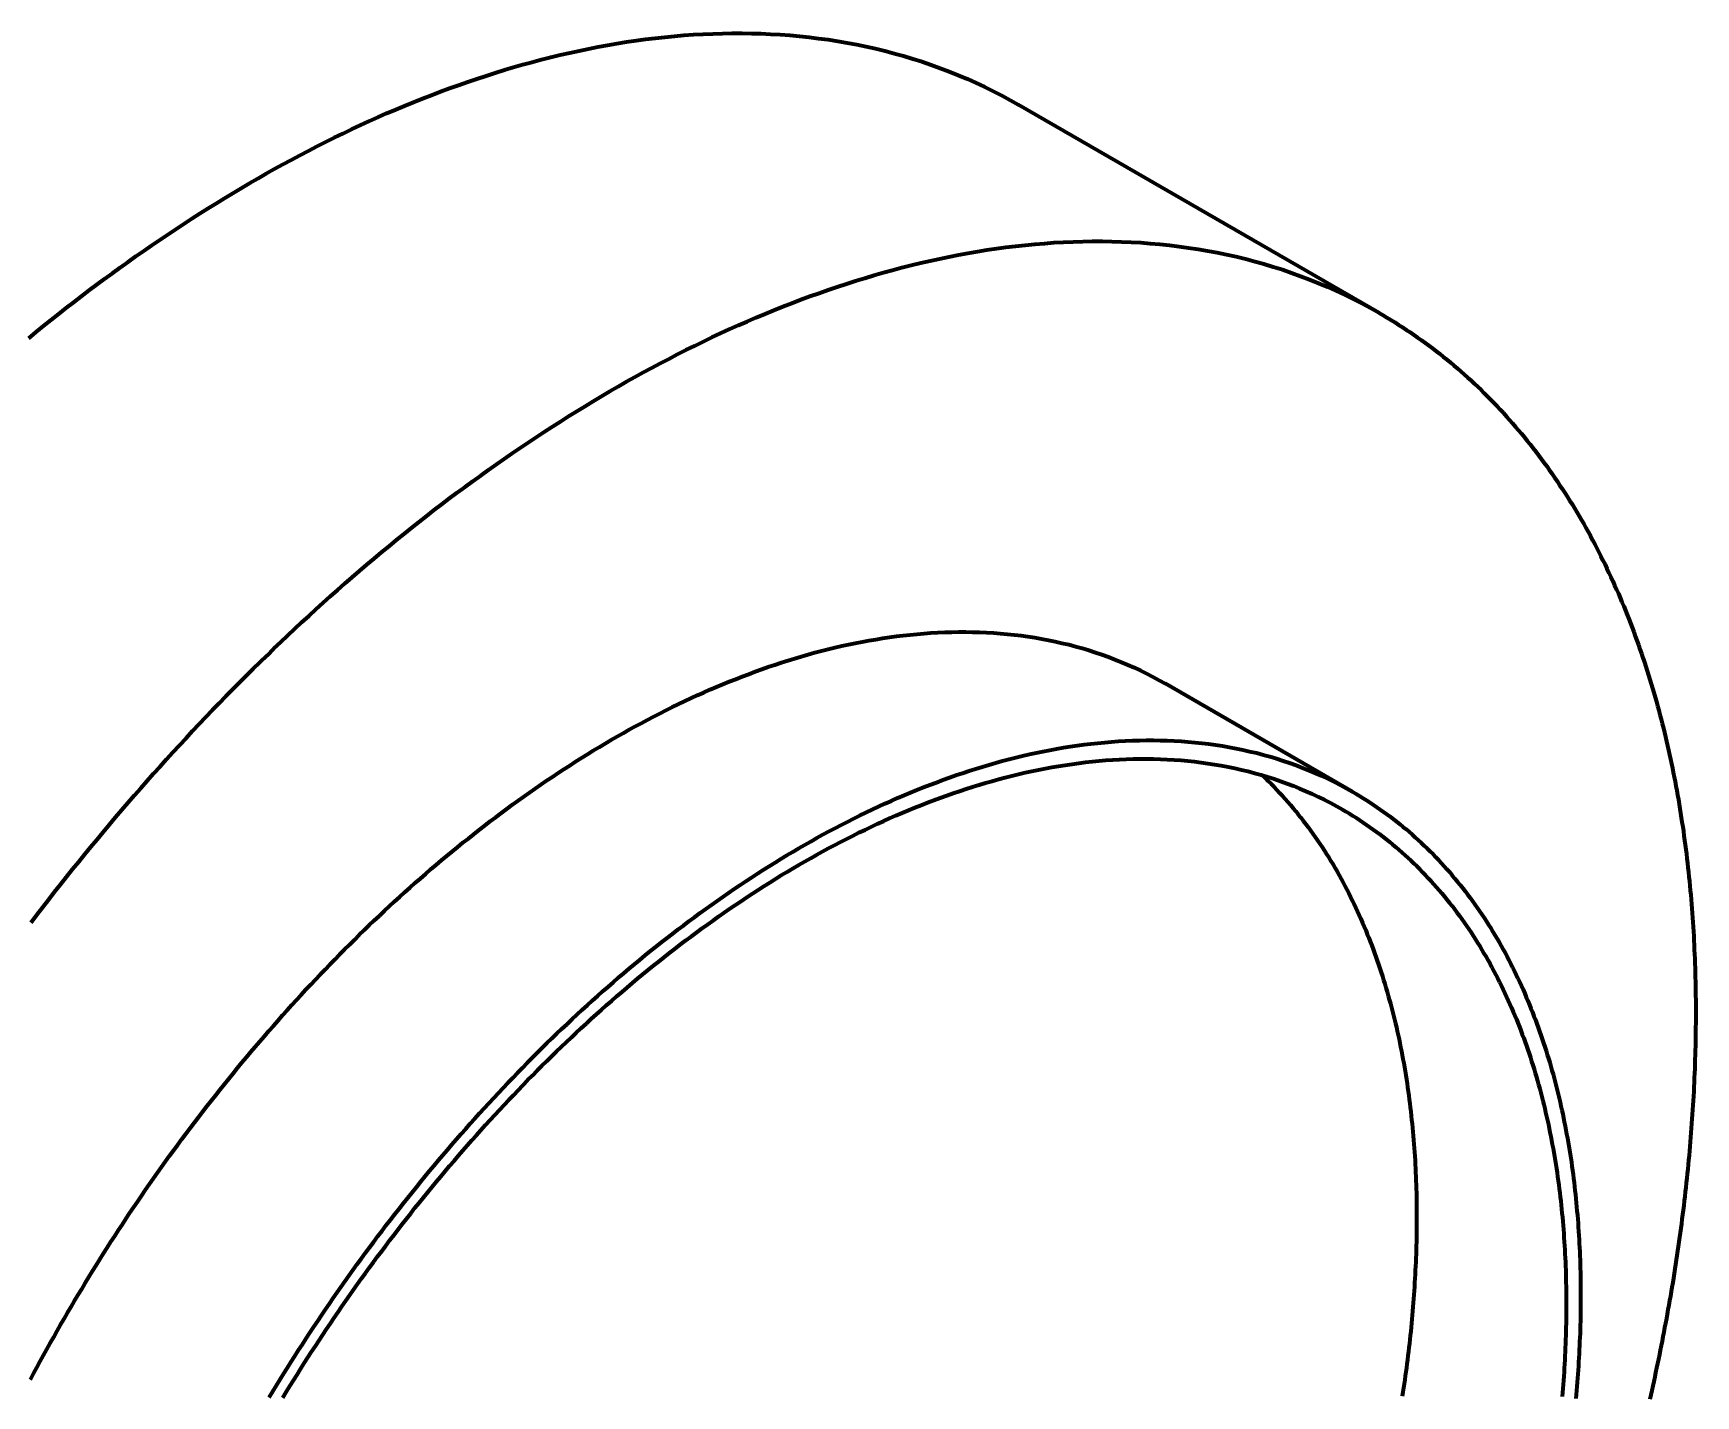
# Model space of a CAD drawing. Header units: millimetres. Extents: x 0 to 841, y 0 to 594.
# Drawn here: x 355.17 to 387.79, y 222.4 to 249.14 of the extents above; entities that cross this region are included whole.
import ezdxf

# ---------------------------------------------------------------- set-up
doc = ezdxf.new("R2010")
doc.units = ezdxf.units.MM
doc.layers.add('01-VISIBLE', color=7, linetype='CONTINUOUS', lineweight=70)

msp = doc.modelspace()

# ---------------------------------------------------------------- linework, layer by layer
at = {"layer": '01-VISIBLE'}
for p, q in [((381.574, 243.653), (374.503, 247.736)), ((381.055, 234.253), (377.374, 236.379))]:
    msp.add_line(p, q, dxfattribs=at)
for points in [[(355.08, 243.158), (355.226, 243.278), (355.373, 243.397), (355.521, 243.516), (355.669, 243.633), (355.818, 243.75), (355.967, 243.866), (356.117, 243.981), (356.268, 244.096), (356.419, 244.209), (356.571, 244.322), (356.723, 244.434), (356.877, 244.545), (357.03, 244.656), (357.185, 244.765), (357.34, 244.873), (357.495, 244.981), (357.651, 245.088), (357.808, 245.193), (357.966, 245.298), (358.124, 245.402), (358.283, 245.505), (358.442, 245.607), (358.602, 245.708), (358.763, 245.808), (358.924, 245.907), (359.086, 246.004), (359.248, 246.101), (359.412, 246.197), (359.575, 246.292), (359.74, 246.385), (359.905, 246.478), (360.071, 246.569), (360.237, 246.659), (360.404, 246.748), (360.571, 246.836), (360.74, 246.922), (360.909, 247.008), (361.078, 247.092), (361.248, 247.174), (361.419, 247.256), (361.59, 247.336), (361.762, 247.415), (361.935, 247.492), (362.108, 247.569), (362.282, 247.643), (362.456, 247.716), (362.631, 247.788), (362.807, 247.859), (362.983, 247.927), (363.16, 247.995), (363.337, 248.06), (363.515, 248.124), (363.694, 248.187), (363.873, 248.248), (364.053, 248.307), (364.233, 248.364), (364.414, 248.42), (364.595, 248.474), (364.777, 248.526), (364.959, 248.576), (365.142, 248.624), (365.326, 248.671), (365.509, 248.715), (365.694, 248.758), (365.879, 248.798), (366.064, 248.837), (366.249, 248.873), (366.436, 248.907), (366.622, 248.939), (366.809, 248.969), (366.996, 248.997), (367.183, 249.022), (367.371, 249.045), (367.559, 249.066), (367.748, 249.084), (367.936, 249.1), (368.125, 249.113), (368.314, 249.124), (368.503, 249.132), (368.692, 249.138), (368.881, 249.141), (369.07, 249.141), (369.259, 249.138), (369.448, 249.133), (369.637, 249.125), (369.826, 249.114), (370.015, 249.1), (370.203, 249.083), (370.391, 249.063), (370.579, 249.04), (370.767, 249.015), (370.954, 248.986), (371.14, 248.954), (371.326, 248.919), (371.511, 248.88), (371.696, 248.839), (371.88, 248.794), (372.063, 248.746), (372.245, 248.695), (372.426, 248.641), (372.606, 248.583), (372.785, 248.522), (372.963, 248.458), (373.14, 248.391), (373.315, 248.32), (373.49, 248.246), (373.662, 248.169), (373.834, 248.089), (374.003, 248.005), (374.171, 247.919), (374.338, 247.829), (374.503, 247.736)], [(355.128, 231.688), (355.243, 231.839), (355.358, 231.989), (355.474, 232.138), (355.59, 232.287), (355.707, 232.436), (355.825, 232.584), (355.943, 232.732), (356.062, 232.879), (356.181, 233.026), (356.301, 233.173), (356.421, 233.318), (356.542, 233.464), (356.664, 233.609), (356.786, 233.753), (356.909, 233.897), (357.032, 234.041), (357.156, 234.184), (357.28, 234.326), (357.405, 234.468), (357.531, 234.61), (357.657, 234.751), (357.784, 234.891), (357.911, 235.031), (358.039, 235.17), (358.168, 235.309), (358.297, 235.447), (358.427, 235.585), (358.557, 235.722), (358.688, 235.859), (358.819, 235.995), (358.951, 236.13), (359.084, 236.265), (359.217, 236.4), (359.351, 236.533), (359.485, 236.667), (359.62, 236.799), (359.756, 236.931), (359.892, 237.063), (360.028, 237.193), (360.166, 237.323), (360.304, 237.453), (360.442, 237.582), (360.581, 237.71), (360.721, 237.838), (360.861, 237.964), (361.002, 238.091), (361.144, 238.216), (361.286, 238.341), (361.428, 238.465), (361.572, 238.589), (361.716, 238.712), (361.86, 238.834), (362.005, 238.955), (362.151, 239.076), (362.297, 239.196), (362.444, 239.315), (362.592, 239.433), (362.74, 239.551), (362.889, 239.668), (363.038, 239.784), (363.188, 239.899), (363.339, 240.013), (363.49, 240.127), (363.642, 240.24), (363.795, 240.352), (363.948, 240.463), (364.101, 240.573), (364.256, 240.682), (364.411, 240.791), (364.566, 240.898), (364.723, 241.005), (364.879, 241.111), (365.037, 241.216), (365.195, 241.32), (365.354, 241.422), (365.513, 241.524), (365.673, 241.625), (365.834, 241.725), (365.995, 241.824), (366.157, 241.922), (366.319, 242.019), (366.483, 242.115), (366.646, 242.209), (366.811, 242.303), (366.976, 242.395), (367.142, 242.486), (367.308, 242.577), (367.475, 242.666), (367.643, 242.753), (367.811, 242.84), (367.98, 242.925), (368.149, 243.009), (368.319, 243.092), (368.49, 243.174), (368.661, 243.254), (368.833, 243.333), (369.006, 243.41), (369.179, 243.486), (369.353, 243.561), (369.527, 243.634), (369.702, 243.706), (369.878, 243.776), (370.054, 243.845), (370.231, 243.912), (370.408, 243.978), (370.586, 244.042), (370.765, 244.104), (370.944, 244.165), (371.124, 244.224), (371.304, 244.282), (371.485, 244.337), (371.666, 244.391), (371.848, 244.443), (372.03, 244.494), (372.213, 244.542), (372.397, 244.588), (372.581, 244.633), (372.765, 244.675), (372.95, 244.716), (373.135, 244.754), (373.321, 244.791), (373.507, 244.825), (373.693, 244.857), (373.88, 244.887), (374.067, 244.914), (374.254, 244.94), (374.442, 244.963), (374.63, 244.983), (374.819, 245.002), (375.007, 245.017), (375.196, 245.031), (375.385, 245.041), (375.574, 245.05), (375.763, 245.055), (375.952, 245.058), (376.141, 245.058), (376.33, 245.056), (376.519, 245.05), (376.708, 245.042), (376.897, 245.031), (377.086, 245.017), (377.274, 245.001), (377.462, 244.981), (377.65, 244.958), (377.838, 244.932), (378.025, 244.903), (378.211, 244.871), (378.397, 244.836), (378.582, 244.798), (378.767, 244.756), (378.951, 244.712), (379.134, 244.664), (379.316, 244.613), (379.497, 244.558), (379.677, 244.501), (379.856, 244.44), (380.034, 244.376), (380.211, 244.308), (380.387, 244.238), (380.561, 244.164), (380.733, 244.087), (380.905, 244.006), (381.074, 243.923), (381.243, 243.836), (381.409, 243.746), (381.574, 243.653)], [(381.574, 243.653), (381.651, 243.608), (381.728, 243.562), (381.805, 243.515), (381.882, 243.468), (381.957, 243.42), (382.033, 243.371), (382.108, 243.322), (382.183, 243.272), (382.257, 243.221), (382.33, 243.17), (382.404, 243.118), (382.476, 243.065), (382.549, 243.012), (382.621, 242.958), (382.692, 242.903), (382.763, 242.848), (382.833, 242.792), (382.903, 242.736), (382.972, 242.679), (383.041, 242.621), (383.11, 242.563), (383.177, 242.504), (383.245, 242.445), (383.312, 242.385), (383.378, 242.324), (383.444, 242.263), (383.509, 242.201), (383.574, 242.139), (383.638, 242.076), (383.702, 242.013), (383.765, 241.949), (383.827, 241.884), (383.89, 241.819), (383.951, 241.754), (384.012, 241.688), (384.073, 241.622), (384.132, 241.555), (384.192, 241.487), (384.251, 241.419), (384.309, 241.351), (384.367, 241.282), (384.424, 241.213), (384.481, 241.143), (384.537, 241.073), (384.592, 241.003), (384.647, 240.932), (384.702, 240.86), (384.756, 240.788), (384.809, 240.716), (384.862, 240.643), (384.914, 240.57), (384.966, 240.497), (385.017, 240.423), (385.067, 240.349), (385.117, 240.274), (385.167, 240.199), (385.216, 240.124), (385.264, 240.048), (385.312, 239.972), (385.36, 239.896), (385.407, 239.819), (385.453, 239.742), (385.499, 239.665), (385.544, 239.587), (385.588, 239.51), (385.633, 239.431), (385.676, 239.353), (385.719, 239.274), (385.762, 239.195), (385.804, 239.116), (385.846, 239.036), (385.887, 238.956), (385.927, 238.876), (385.967, 238.795), (386.007, 238.715), (386.045, 238.634), (386.084, 238.553), (386.122, 238.471), (386.159, 238.39), (386.196, 238.308), (386.233, 238.226), (386.269, 238.143), (386.304, 238.061), (386.339, 237.978), (386.374, 237.895), (386.408, 237.812), (386.441, 237.729), (386.474, 237.645), (386.507, 237.561), (386.539, 237.477), (386.57, 237.393), (386.601, 237.309), (386.632, 237.225), (386.662, 237.14), (386.692, 237.055), (386.721, 236.97), (386.75, 236.885), (386.779, 236.8), (386.806, 236.715), (386.834, 236.629), (386.861, 236.543), (386.887, 236.458), (386.914, 236.372), (386.939, 236.286), (386.964, 236.199), (386.989, 236.113), (387.014, 236.027), (387.038, 235.94), (387.061, 235.853), (387.084, 235.767), (387.107, 235.68), (387.129, 235.593), (387.151, 235.505), (387.172, 235.418), (387.193, 235.331), (387.214, 235.243), (387.234, 235.156), (387.254, 235.068), (387.273, 234.981), (387.292, 234.893), (387.311, 234.805), (387.329, 234.717), (387.347, 234.629), (387.364, 234.541), (387.381, 234.453), (387.398, 234.364), (387.414, 234.276), (387.43, 234.188), (387.446, 234.099), (387.461, 234.011), (387.475, 233.922), (387.49, 233.833), (387.504, 233.745), (387.517, 233.656), (387.531, 233.567), (387.544, 233.478), (387.556, 233.389), (387.568, 233.3), (387.58, 233.211), (387.592, 233.122), (387.603, 233.033), (387.614, 232.944), (387.624, 232.854), (387.634, 232.765), (387.644, 232.676), (387.653, 232.587), (387.662, 232.497), (387.671, 232.408), (387.68, 232.318), (387.688, 232.229), (387.695, 232.139), (387.703, 232.05), (387.71, 231.96), (387.717, 231.871), (387.723, 231.781), (387.729, 231.692), (387.735, 231.602), (387.74, 231.512), (387.746, 231.423), (387.75, 231.333), (387.755, 231.243), (387.759, 231.153), (387.763, 231.064), (387.767, 230.974), (387.77, 230.884), (387.773, 230.794), (387.776, 230.705), (387.778, 230.615), (387.78, 230.525), (387.782, 230.435), (387.784, 230.345), (387.785, 230.256), (387.786, 230.166), (387.786, 230.076), (387.787, 229.986), (387.787, 229.896), (387.787, 229.807), (387.786, 229.717), (387.785, 229.627), (387.784, 229.537), (387.783, 229.447), (387.781, 229.357), (387.779, 229.268), (387.777, 229.178), (387.775, 229.088), (387.772, 228.998), (387.769, 228.908), (387.766, 228.819), (387.762, 228.729), (387.759, 228.639), (387.755, 228.549), (387.75, 228.46), (387.746, 228.37), (387.741, 228.28), (387.736, 228.191), (387.73, 228.101), (387.725, 228.011), (387.719, 227.922), (387.713, 227.832), (387.706, 227.742), (387.7, 227.653), (387.693, 227.563), (387.686, 227.474), (387.678, 227.384), (387.671, 227.295), (387.663, 227.205), (387.655, 227.116), (387.647, 227.026), (387.638, 226.937), (387.629, 226.848), (387.62, 226.758), (387.611, 226.669), (387.601, 226.58), (387.591, 226.49), (387.581, 226.401), (387.571, 226.312), (387.561, 226.223), (387.55, 226.133), (387.539, 226.044), (387.528, 225.955), (387.517, 225.866), (387.505, 225.777), (387.493, 225.688), (387.481, 225.599), (387.469, 225.51), (387.456, 225.421), (387.443, 225.332), (387.431, 225.243), (387.417, 225.154), (387.404, 225.065), (387.39, 224.977), (387.376, 224.888), (387.362, 224.799), (387.348, 224.711), (387.334, 224.622), (387.319, 224.533), (387.304, 224.445), (387.289, 224.356), (387.274, 224.268), (387.258, 224.179), (387.242, 224.091), (387.226, 224.002), (387.21, 223.914), (387.194, 223.826), (387.177, 223.737), (387.16, 223.649), (387.143, 223.561), (387.126, 223.473), (387.109, 223.385), (387.091, 223.297), (387.073, 223.209), (387.055, 223.121), (387.037, 223.033), (387.019, 222.945), (387, 222.857), (386.981, 222.769), (386.962, 222.681), (386.943, 222.593), (386.924, 222.506), (386.904, 222.418), (386.884, 222.33)], [(355.114, 222.716), (355.178, 222.836), (355.243, 222.956), (355.308, 223.076), (355.373, 223.196), (355.439, 223.315), (355.505, 223.434), (355.571, 223.553), (355.638, 223.671), (355.706, 223.79), (355.774, 223.908), (355.842, 224.026), (355.911, 224.143), (355.98, 224.261), (356.05, 224.378), (356.12, 224.494), (356.19, 224.611), (356.261, 224.727), (356.332, 224.843), (356.404, 224.959), (356.476, 225.075), (356.549, 225.19), (356.622, 225.305), (356.695, 225.42), (356.769, 225.534), (356.843, 225.648), (356.918, 225.762), (356.993, 225.876), (357.068, 225.989), (357.144, 226.102), (357.221, 226.215), (357.297, 226.328), (357.375, 226.44), (357.452, 226.552), (357.53, 226.664), (357.609, 226.775), (357.687, 226.886), (357.767, 226.997), (357.846, 227.107), (357.926, 227.217), (358.007, 227.327), (358.088, 227.437), (358.169, 227.546), (358.251, 227.655), (358.333, 227.764), (358.416, 227.872), (358.499, 227.98), (358.582, 228.088), (358.666, 228.195), (358.75, 228.302), (358.835, 228.409), (358.92, 228.515), (359.005, 228.621), (359.091, 228.727), (359.177, 228.833), (359.264, 228.938), (359.351, 229.042), (359.439, 229.147), (359.527, 229.251), (359.615, 229.354), (359.704, 229.458), (359.793, 229.561), (359.883, 229.663), (359.973, 229.765), (360.063, 229.867), (360.154, 229.969), (360.245, 230.07), (360.337, 230.171), (360.429, 230.271), (360.521, 230.371), (360.614, 230.47), (360.708, 230.57), (360.802, 230.668), (360.896, 230.767), (360.99, 230.865), (361.085, 230.962), (361.181, 231.059), (361.277, 231.156), (361.373, 231.252), (361.47, 231.348), (361.567, 231.444), (361.665, 231.539), (361.763, 231.633), (361.861, 231.727), (361.96, 231.821), (362.059, 231.914), (362.159, 232.007), (362.259, 232.099), (362.36, 232.191), (362.461, 232.283), (362.562, 232.374), (362.664, 232.464), (362.766, 232.554), (362.869, 232.643), (362.972, 232.732), (363.076, 232.821), (363.18, 232.909), (363.284, 232.996), (363.389, 233.083), (363.495, 233.169), (363.601, 233.255), (363.707, 233.34), (363.813, 233.425), (363.921, 233.509), (364.028, 233.592), (364.136, 233.675), (364.245, 233.758), (364.354, 233.84), (364.463, 233.921), (364.573, 234.001), (364.683, 234.081), (364.794, 234.161), (364.905, 234.24), (365.016, 234.318), (365.128, 234.395), (365.241, 234.472), (365.354, 234.548), (365.467, 234.624), (365.581, 234.698), (365.695, 234.772), (365.81, 234.846), (365.925, 234.919), (366.041, 234.99), (366.157, 235.062), (366.274, 235.132), (366.391, 235.202), (366.508, 235.271), (366.626, 235.339), (366.744, 235.406), (366.863, 235.473), (366.983, 235.539), (367.102, 235.603), (367.223, 235.667), (367.343, 235.731), (367.464, 235.793), (367.586, 235.854), (367.708, 235.915), (367.83, 235.975), (367.953, 236.033), (368.077, 236.091), (368.201, 236.148), (368.325, 236.203), (368.449, 236.258), (368.575, 236.312), (368.7, 236.365), (368.826, 236.416), (368.953, 236.467), (369.08, 236.517), (369.207, 236.565), (369.335, 236.612), (369.463, 236.658), (369.591, 236.703), (369.72, 236.747), (369.85, 236.79), (369.98, 236.831), (370.11, 236.871), (370.24, 236.91), (370.371, 236.947), (370.503, 236.984), (370.634, 237.018), (370.766, 237.052), (370.899, 237.084), (371.031, 237.115), (371.164, 237.144), (371.298, 237.171), (371.431, 237.198), (371.565, 237.222), (371.7, 237.245), (371.834, 237.267), (371.969, 237.287), (372.104, 237.305), (372.239, 237.322), (372.374, 237.336), (372.51, 237.349), (372.646, 237.361), (372.782, 237.37), (372.918, 237.378), (373.054, 237.384), (373.19, 237.388), (373.326, 237.39), (373.462, 237.39), (373.598, 237.388), (373.735, 237.385), (373.871, 237.379), (374.007, 237.371), (374.142, 237.361), (374.278, 237.349), (374.414, 237.334), (374.549, 237.318), (374.684, 237.299), (374.818, 237.279), (374.953, 237.256), (375.086, 237.23), (375.22, 237.203), (375.353, 237.173), (375.485, 237.141), (375.617, 237.106), (375.748, 237.069), (375.878, 237.03), (376.008, 236.989), (376.137, 236.945), (376.265, 236.899), (376.393, 236.85), (376.519, 236.799), (376.644, 236.746), (376.769, 236.691), (376.892, 236.633), (377.014, 236.573), (377.135, 236.51), (377.255, 236.446), (377.374, 236.379)], [(359.801, 222.369), (359.872, 222.486), (359.942, 222.602), (360.014, 222.718), (360.085, 222.834), (360.158, 222.949), (360.23, 223.064), (360.303, 223.179), (360.377, 223.294), (360.45, 223.409), (360.525, 223.523), (360.599, 223.637), (360.674, 223.75), (360.75, 223.864), (360.826, 223.977), (360.902, 224.09), (360.979, 224.202), (361.056, 224.314), (361.134, 224.426), (361.212, 224.538), (361.29, 224.649), (361.369, 224.76), (361.448, 224.871), (361.528, 224.982), (361.608, 225.092), (361.688, 225.202), (361.769, 225.311), (361.851, 225.421), (361.932, 225.53), (362.015, 225.638), (362.097, 225.747), (362.18, 225.855), (362.264, 225.962), (362.347, 226.07), (362.432, 226.177), (362.516, 226.283), (362.601, 226.39), (362.687, 226.496), (362.773, 226.602), (362.859, 226.707), (362.946, 226.812), (363.033, 226.917), (363.12, 227.021), (363.208, 227.125), (363.296, 227.229), (363.385, 227.332), (363.474, 227.435), (363.564, 227.538), (363.654, 227.64), (363.745, 227.742), (363.835, 227.843), (363.927, 227.944), (364.018, 228.045), (364.11, 228.145), (364.203, 228.245), (364.296, 228.345), (364.389, 228.444), (364.483, 228.543), (364.577, 228.641), (364.672, 228.739), (364.767, 228.837), (364.862, 228.934), (364.958, 229.031), (365.055, 229.127), (365.151, 229.223), (365.249, 229.318), (365.346, 229.413), (365.444, 229.508), (365.543, 229.602), (365.642, 229.696), (365.741, 229.789), (365.841, 229.882), (365.941, 229.974), (366.041, 230.066), (366.142, 230.157), (366.244, 230.248), (366.346, 230.338), (366.448, 230.428), (366.551, 230.518), (366.654, 230.607), (366.757, 230.695), (366.862, 230.783), (366.966, 230.87), (367.071, 230.957), (367.176, 231.044), (367.282, 231.129), (367.388, 231.215), (367.495, 231.299), (367.602, 231.383), (367.71, 231.467), (367.818, 231.55), (367.926, 231.632), (368.035, 231.714), (368.144, 231.795), (368.254, 231.876), (368.364, 231.956), (368.475, 232.035), (368.586, 232.114), (368.698, 232.192), (368.81, 232.27), (368.922, 232.346), (369.035, 232.423), (369.149, 232.498), (369.263, 232.573), (369.377, 232.647), (369.492, 232.72), (369.607, 232.793), (369.723, 232.865), (369.839, 232.936), (369.955, 233.007), (370.072, 233.076), (370.19, 233.145), (370.308, 233.213), (370.426, 233.281), (370.545, 233.347), (370.664, 233.413), (370.784, 233.478), (370.904, 233.542), (371.025, 233.605), (371.146, 233.667), (371.267, 233.729), (371.389, 233.789), (371.512, 233.849), (371.635, 233.908), (371.758, 233.965), (371.882, 234.022), (372.006, 234.078), (372.131, 234.133), (372.256, 234.186), (372.382, 234.239), (372.508, 234.291), (372.634, 234.341), (372.761, 234.391), (372.888, 234.439), (373.016, 234.487), (373.144, 234.533), (373.273, 234.578), (373.402, 234.622), (373.531, 234.664), (373.661, 234.706), (373.791, 234.746), (373.922, 234.784), (374.053, 234.822), (374.184, 234.858), (374.316, 234.893), (374.448, 234.926), (374.58, 234.958), (374.713, 234.989), (374.846, 235.018), (374.979, 235.046), (375.113, 235.072), (375.247, 235.097), (375.381, 235.12), (375.516, 235.141), (375.65, 235.161), (375.785, 235.179), (375.921, 235.196), (376.056, 235.211), (376.192, 235.224), (376.327, 235.235), (376.463, 235.245), (376.599, 235.253), (376.735, 235.258), (376.871, 235.262), (377.008, 235.265), (377.144, 235.265), (377.28, 235.263), (377.416, 235.259), (377.552, 235.253), (377.688, 235.245), (377.824, 235.235), (377.96, 235.223), (378.095, 235.209), (378.23, 235.192), (378.365, 235.174), (378.5, 235.153), (378.634, 235.13), (378.768, 235.105), (378.901, 235.077), (379.034, 235.047), (379.167, 235.015), (379.298, 234.981), (379.43, 234.944), (379.56, 234.905), (379.69, 234.863), (379.819, 234.819), (379.947, 234.773), (380.074, 234.725), (380.2, 234.674), (380.326, 234.621), (380.45, 234.565), (380.574, 234.507), (380.696, 234.447), (380.817, 234.385), (380.937, 234.32), (381.055, 234.253)], [(360.064, 222.357), (360.133, 222.471), (360.203, 222.585), (360.274, 222.699), (360.345, 222.812), (360.416, 222.925), (360.487, 223.038), (360.56, 223.151), (360.632, 223.263), (360.705, 223.375), (360.778, 223.487), (360.852, 223.598), (360.926, 223.71), (361, 223.821), (361.075, 223.931), (361.151, 224.042), (361.226, 224.152), (361.303, 224.262), (361.379, 224.372), (361.456, 224.481), (361.534, 224.59), (361.611, 224.699), (361.689, 224.807), (361.768, 224.915), (361.847, 225.023), (361.927, 225.131), (362.006, 225.238), (362.087, 225.345), (362.167, 225.451), (362.248, 225.558), (362.33, 225.664), (362.411, 225.769), (362.494, 225.875), (362.576, 225.98), (362.659, 226.085), (362.743, 226.189), (362.827, 226.293), (362.911, 226.397), (362.996, 226.5), (363.081, 226.603), (363.166, 226.706), (363.252, 226.809), (363.339, 226.911), (363.425, 227.012), (363.512, 227.114), (363.6, 227.215), (363.688, 227.316), (363.776, 227.416), (363.865, 227.516), (363.954, 227.615), (364.044, 227.715), (364.134, 227.814), (364.224, 227.912), (364.315, 228.01), (364.406, 228.108), (364.498, 228.205), (364.59, 228.302), (364.682, 228.399), (364.775, 228.495), (364.869, 228.591), (364.962, 228.686), (365.056, 228.781), (365.151, 228.875), (365.246, 228.969), (365.341, 229.063), (365.437, 229.156), (365.533, 229.249), (365.63, 229.342), (365.727, 229.434), (365.824, 229.525), (365.922, 229.616), (366.021, 229.707), (366.119, 229.797), (366.218, 229.887), (366.318, 229.976), (366.418, 230.065), (366.518, 230.153), (366.619, 230.241), (366.721, 230.328), (366.822, 230.415), (366.924, 230.501), (367.027, 230.587), (367.13, 230.672), (367.233, 230.757), (367.337, 230.841), (367.441, 230.924), (367.546, 231.008), (367.651, 231.09), (367.757, 231.172), (367.863, 231.254), (367.969, 231.334), (368.076, 231.415), (368.184, 231.494), (368.291, 231.574), (368.4, 231.652), (368.508, 231.73), (368.617, 231.807), (368.727, 231.884), (368.837, 231.96), (368.947, 232.035), (369.058, 232.11), (369.169, 232.184), (369.281, 232.258), (369.393, 232.33), (369.506, 232.402), (369.619, 232.474), (369.732, 232.544), (369.846, 232.614), (369.961, 232.683), (370.076, 232.752), (370.191, 232.819), (370.307, 232.886), (370.423, 232.952), (370.539, 233.018), (370.657, 233.082), (370.774, 233.146), (370.892, 233.209), (371.011, 233.271), (371.129, 233.332), (371.249, 233.392), (371.368, 233.452), (371.489, 233.51), (371.609, 233.568), (371.73, 233.624), (371.852, 233.68), (371.974, 233.735), (372.096, 233.789), (372.219, 233.841), (372.342, 233.893), (372.466, 233.944), (372.59, 233.993), (372.715, 234.042), (372.84, 234.09), (372.965, 234.136), (373.091, 234.181), (373.217, 234.225), (373.344, 234.268), (373.471, 234.31), (373.598, 234.351), (373.726, 234.39), (373.854, 234.428), (373.982, 234.465), (374.111, 234.5), (374.241, 234.535), (374.37, 234.567), (374.5, 234.599), (374.63, 234.629), (374.761, 234.658), (374.892, 234.685), (375.023, 234.71), (375.154, 234.735), (375.286, 234.757), (375.418, 234.778), (375.551, 234.798), (375.683, 234.816), (375.816, 234.832), (375.949, 234.847), (376.082, 234.86), (376.215, 234.871), (376.348, 234.88), (376.482, 234.888), (376.615, 234.893), (376.749, 234.897), (376.883, 234.899), (377.016, 234.9), (377.15, 234.898), (377.284, 234.894), (377.417, 234.888), (377.551, 234.88), (377.684, 234.871), (377.817, 234.859), (377.95, 234.845), (378.083, 234.829), (378.215, 234.81), (378.347, 234.79), (378.479, 234.767), (378.61, 234.743), (378.741, 234.715), (378.872, 234.686), (379.002, 234.655), (379.131, 234.621), (379.26, 234.585), (379.388, 234.546), (379.515, 234.506), (379.642, 234.463), (379.767, 234.417), (379.892, 234.37), (380.016, 234.32), (380.139, 234.268), (380.261, 234.213), (380.382, 234.156), (380.502, 234.097), (380.621, 234.036), (380.739, 233.972), (380.855, 233.907)], [(379.286, 234.577), (379.344, 234.522), (379.401, 234.465), (379.457, 234.409), (379.513, 234.351), (379.568, 234.294), (379.623, 234.235), (379.677, 234.176), (379.73, 234.117), (379.783, 234.056), (379.835, 233.996), (379.887, 233.935), (379.938, 233.873), (379.988, 233.811), (380.038, 233.748), (380.087, 233.685), (380.135, 233.621), (380.183, 233.557), (380.231, 233.493), (380.277, 233.428), (380.323, 233.362), (380.369, 233.296), (380.414, 233.23), (380.458, 233.164), (380.501, 233.096), (380.544, 233.029), (380.587, 232.961), (380.629, 232.893), (380.67, 232.824), (380.71, 232.755), (380.75, 232.686), (380.79, 232.616), (380.828, 232.546), (380.867, 232.476), (380.904, 232.406), (380.941, 232.335), (380.978, 232.263), (381.014, 232.192), (381.049, 232.12), (381.084, 232.048), (381.118, 231.976), (381.151, 231.903), (381.184, 231.83), (381.217, 231.757), (381.249, 231.684), (381.28, 231.61), (381.311, 231.536), (381.341, 231.462), (381.371, 231.388), (381.4, 231.313), (381.429, 231.239), (381.457, 231.164), (381.484, 231.089), (381.511, 231.013), (381.538, 230.938), (381.564, 230.862), (381.589, 230.786), (381.614, 230.71), (381.639, 230.634), (381.663, 230.558), (381.686, 230.482), (381.709, 230.405), (381.732, 230.328), (381.754, 230.251), (381.775, 230.174), (381.796, 230.097), (381.817, 230.02), (381.837, 229.942), (381.857, 229.865), (381.876, 229.787), (381.894, 229.709), (381.913, 229.631), (381.931, 229.553), (381.948, 229.475), (381.965, 229.397), (381.981, 229.319), (381.997, 229.24), (382.013, 229.162), (382.028, 229.083), (382.042, 229.005), (382.057, 228.926), (382.071, 228.847), (382.084, 228.768), (382.097, 228.689), (382.11, 228.61), (382.122, 228.531), (382.133, 228.452), (382.145, 228.373), (382.156, 228.294), (382.166, 228.214), (382.177, 228.135), (382.186, 228.056), (382.196, 227.976), (382.205, 227.897), (382.213, 227.817), (382.221, 227.737), (382.229, 227.658), (382.237, 227.578), (382.244, 227.499), (382.251, 227.419), (382.257, 227.339), (382.263, 227.259), (382.269, 227.179), (382.274, 227.1), (382.279, 227.02), (382.283, 226.94), (382.287, 226.86), (382.291, 226.78), (382.295, 226.7), (382.298, 226.62), (382.301, 226.54), (382.303, 226.46), (382.305, 226.38), (382.307, 226.3), (382.309, 226.22), (382.31, 226.14), (382.311, 226.06), (382.311, 225.98), (382.311, 225.9), (382.311, 225.82), (382.311, 225.74), (382.31, 225.66), (382.309, 225.58), (382.308, 225.5), (382.306, 225.42), (382.304, 225.34), (382.301, 225.26), (382.299, 225.181), (382.296, 225.101), (382.293, 225.021), (382.289, 224.941), (382.285, 224.861), (382.281, 224.781), (382.277, 224.701), (382.272, 224.621), (382.267, 224.541), (382.262, 224.461), (382.256, 224.382), (382.25, 224.302), (382.244, 224.222), (382.238, 224.142), (382.231, 224.063), (382.224, 223.983), (382.217, 223.903), (382.21, 223.824), (382.202, 223.744), (382.194, 223.664), (382.186, 223.585), (382.177, 223.505), (382.168, 223.426), (382.159, 223.346), (382.15, 223.267), (382.14, 223.187), (382.13, 223.108), (382.12, 223.029), (382.11, 222.949), (382.099, 222.87), (382.088, 222.791), (382.077, 222.712), (382.066, 222.632), (382.054, 222.553), (382.042, 222.474), (382.03, 222.395)], [(381.055, 234.253), (381.124, 234.213), (381.193, 234.171), (381.261, 234.129), (381.329, 234.087), (381.397, 234.043), (381.463, 233.999), (381.53, 233.954), (381.596, 233.908), (381.661, 233.862), (381.726, 233.814), (381.79, 233.767), (381.854, 233.718), (381.917, 233.669), (381.98, 233.619), (382.042, 233.568), (382.104, 233.517), (382.165, 233.465), (382.225, 233.412), (382.285, 233.359), (382.344, 233.305), (382.403, 233.25), (382.461, 233.195), (382.519, 233.14), (382.576, 233.083), (382.633, 233.026), (382.688, 232.969), (382.744, 232.911), (382.798, 232.852), (382.852, 232.793), (382.906, 232.733), (382.959, 232.673), (383.011, 232.612), (383.062, 232.55), (383.114, 232.489), (383.164, 232.426), (383.214, 232.363), (383.263, 232.3), (383.312, 232.236), (383.36, 232.172), (383.407, 232.108), (383.454, 232.042), (383.5, 231.977), (383.545, 231.911), (383.59, 231.845), (383.635, 231.778), (383.679, 231.711), (383.722, 231.643), (383.764, 231.575), (383.806, 231.507), (383.848, 231.438), (383.888, 231.369), (383.929, 231.3), (383.968, 231.23), (384.007, 231.16), (384.046, 231.09), (384.084, 231.019), (384.121, 230.948), (384.158, 230.877), (384.194, 230.805), (384.229, 230.733), (384.264, 230.661), (384.299, 230.589), (384.333, 230.516), (384.366, 230.443), (384.399, 230.37), (384.431, 230.297), (384.463, 230.223), (384.494, 230.149), (384.524, 230.075), (384.554, 230.001), (384.584, 229.926), (384.613, 229.851), (384.641, 229.776), (384.669, 229.701), (384.697, 229.626), (384.724, 229.55), (384.75, 229.475), (384.776, 229.399), (384.801, 229.323), (384.826, 229.246), (384.851, 229.17), (384.875, 229.094), (384.898, 229.017), (384.921, 228.94), (384.943, 228.863), (384.965, 228.786), (384.987, 228.709), (385.008, 228.631), (385.028, 228.554), (385.048, 228.476), (385.068, 228.398), (385.087, 228.321), (385.106, 228.243), (385.124, 228.165), (385.142, 228.086), (385.159, 228.008), (385.176, 227.93), (385.192, 227.851), (385.208, 227.773), (385.224, 227.694), (385.239, 227.615), (385.254, 227.536), (385.268, 227.458), (385.282, 227.379), (385.296, 227.3), (385.309, 227.221), (385.321, 227.141), (385.334, 227.062), (385.346, 226.983), (385.357, 226.903), (385.368, 226.824), (385.379, 226.745), (385.389, 226.665), (385.399, 226.585), (385.408, 226.506), (385.417, 226.426), (385.426, 226.347), (385.434, 226.267), (385.442, 226.187), (385.45, 226.107), (385.457, 226.027), (385.464, 225.947), (385.471, 225.868), (385.477, 225.788), (385.483, 225.708), (385.488, 225.628), (385.493, 225.548), (385.498, 225.468), (385.502, 225.388), (385.506, 225.307), (385.51, 225.227), (385.513, 225.147), (385.516, 225.067), (385.519, 224.987), (385.521, 224.907), (385.523, 224.827), (385.525, 224.747), (385.526, 224.666), (385.528, 224.586), (385.528, 224.506), (385.529, 224.426), (385.529, 224.346), (385.528, 224.266), (385.528, 224.185), (385.527, 224.105), (385.526, 224.025), (385.524, 223.945), (385.523, 223.865), (385.521, 223.785), (385.518, 223.704), (385.516, 223.624), (385.513, 223.544), (385.509, 223.464), (385.506, 223.384), (385.502, 223.304), (385.498, 223.224), (385.493, 223.144), (385.489, 223.064), (385.484, 222.984), (385.478, 222.904), (385.473, 222.824), (385.467, 222.744), (385.461, 222.664), (385.454, 222.584), (385.448, 222.504), (385.441, 222.424), (385.434, 222.344)], [(380.855, 233.907), (380.924, 233.866), (380.993, 233.825), (381.061, 233.783), (381.129, 233.74), (381.196, 233.697), (381.263, 233.652), (381.329, 233.607), (381.395, 233.562), (381.46, 233.515), (381.525, 233.468), (381.589, 233.42), (381.653, 233.371), (381.716, 233.322), (381.778, 233.272), (381.84, 233.221), (381.901, 233.169), (381.962, 233.117), (382.023, 233.065), (382.082, 233.011), (382.141, 232.957), (382.2, 232.902), (382.258, 232.847), (382.315, 232.791), (382.372, 232.734), (382.428, 232.677), (382.483, 232.62), (382.538, 232.561), (382.593, 232.502), (382.646, 232.443), (382.699, 232.383), (382.752, 232.322), (382.804, 232.261), (382.855, 232.2), (382.906, 232.138), (382.956, 232.075), (383.005, 232.012), (383.054, 231.949), (383.102, 231.885), (383.149, 231.82), (383.196, 231.755), (383.243, 231.69), (383.288, 231.624), (383.333, 231.558), (383.378, 231.491), (383.422, 231.424), (383.465, 231.357), (383.508, 231.289), (383.55, 231.221), (383.591, 231.152), (383.632, 231.083), (383.672, 231.014), (383.712, 230.944), (383.751, 230.874), (383.789, 230.804), (383.827, 230.733), (383.864, 230.663), (383.901, 230.591), (383.937, 230.52), (383.973, 230.448), (384.007, 230.376), (384.042, 230.304), (384.076, 230.231), (384.109, 230.158), (384.142, 230.085), (384.174, 230.012), (384.205, 229.938), (384.236, 229.864), (384.267, 229.79), (384.297, 229.716), (384.326, 229.641), (384.355, 229.566), (384.383, 229.492), (384.411, 229.416), (384.438, 229.341), (384.465, 229.266), (384.491, 229.19), (384.517, 229.114), (384.542, 229.038), (384.566, 228.962), (384.591, 228.885), (384.614, 228.809), (384.637, 228.732), (384.66, 228.655), (384.682, 228.578), (384.704, 228.501), (384.725, 228.424), (384.746, 228.347), (384.766, 228.269), (384.786, 228.191), (384.805, 228.114), (384.824, 228.036), (384.842, 227.958), (384.86, 227.88), (384.878, 227.802), (384.895, 227.723), (384.911, 227.645), (384.927, 227.567), (384.943, 227.488), (384.958, 227.409), (384.973, 227.331), (384.988, 227.252), (385.002, 227.173), (385.015, 227.094), (385.028, 227.015), (385.041, 226.936), (385.053, 226.857), (385.065, 226.778), (385.077, 226.698), (385.088, 226.619), (385.098, 226.54), (385.109, 226.46), (385.118, 226.381), (385.128, 226.301), (385.137, 226.222), (385.146, 226.142), (385.154, 226.062), (385.162, 225.983), (385.17, 225.903), (385.177, 225.823), (385.184, 225.743), (385.19, 225.663), (385.196, 225.583), (385.202, 225.504), (385.207, 225.424), (385.212, 225.344), (385.217, 225.264), (385.221, 225.184), (385.225, 225.104), (385.229, 225.024), (385.232, 224.944), (385.235, 224.864), (385.237, 224.784), (385.239, 224.704), (385.241, 224.623), (385.243, 224.543), (385.244, 224.463), (385.245, 224.383), (385.246, 224.303), (385.246, 224.223), (385.246, 224.143), (385.245, 224.063), (385.245, 223.983), (385.244, 223.903), (385.242, 223.822), (385.241, 223.742), (385.239, 223.662), (385.236, 223.582), (385.234, 223.502), (385.231, 223.422), (385.228, 223.342), (385.224, 223.262), (385.221, 223.182), (385.217, 223.102), (385.212, 223.022), (385.208, 222.942), (385.203, 222.862), (385.197, 222.782), (385.192, 222.702), (385.186, 222.622), (385.18, 222.543), (385.174, 222.463), (385.167, 222.383)]]:
    msp.add_lwpolyline(points, dxfattribs=at)

doc.saveas('drawing.dxf')
